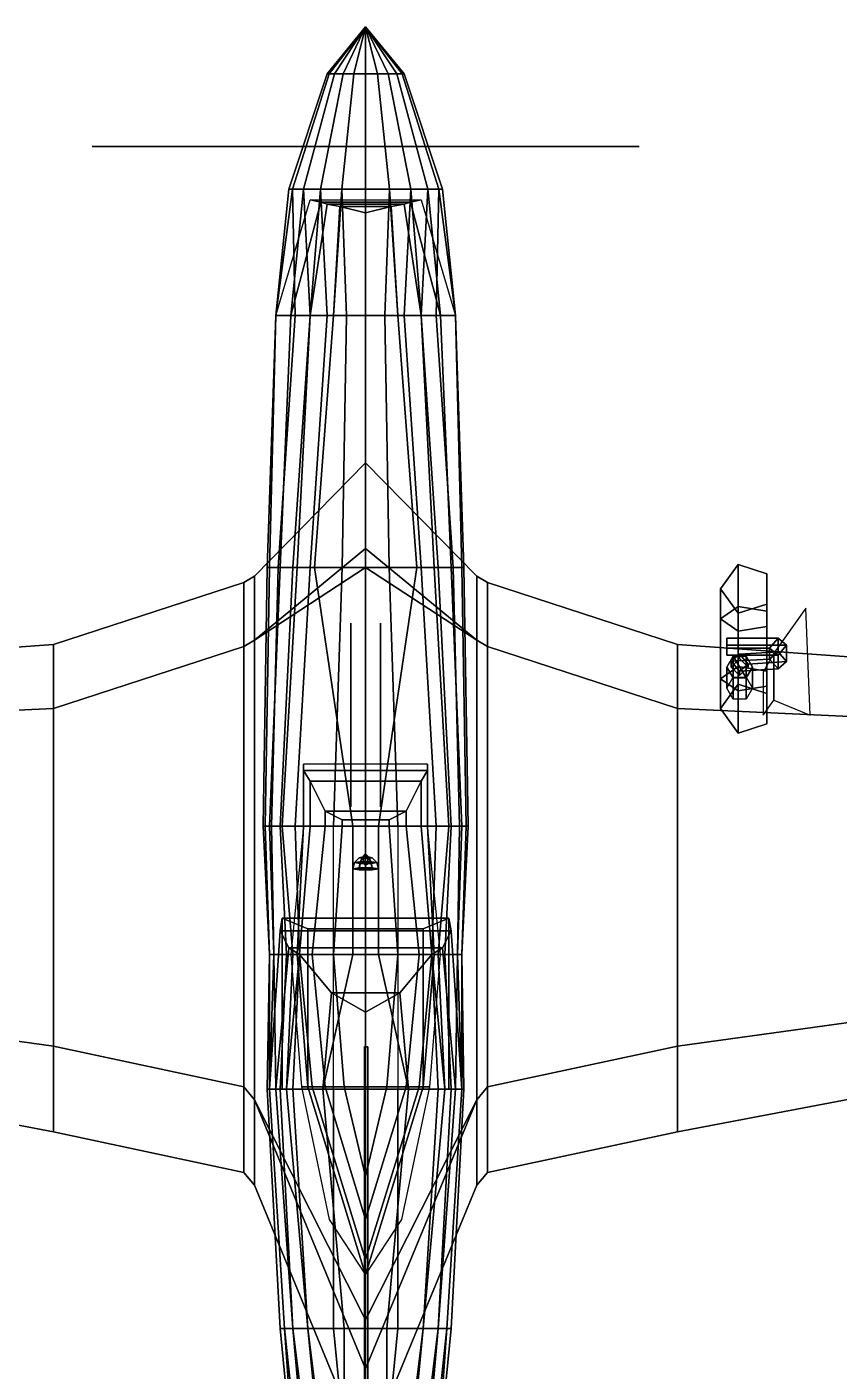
# Model space of a CAD drawing. Header units: millimetres. Extents: x -5.6 to 8, y -4.9 to 4.9.
# Drawn here: x -1.59 to 2.22, y -1.38 to 4.91 of the extents above; entities that cross this region are included whole.
import ezdxf

# ---------------------------------------------------------------- set-up
doc = ezdxf.new("R2010")
doc.units = ezdxf.units.MM
for name, color, linetype in [('doors', 5, 'Continuous'), ('propeller', 1, 'Continuous'), ('shassis', 3, 'Continuous'), ('wheels', 2, 'Continuous'), ('wing1', 1, 'Continuous'), ('wing2', 6, 'Continuous')]:
    doc.layers.add(name, color=color, linetype=linetype)

msp = doc.modelspace()

# ---------------------------------------------------------------- linework, layer by layer
for points in [[(-0.3424, 4.15, 2.1012), (-0.36, 4.15, 1.99), (-0.42, 3.56, 2.01), (-0.33, 3.56, 2.27)], [(-0.36, 4.15, 1.99), (-0.3424, 4.15, 1.8788), (-0.42, 3.56, 1.66), (-0.42, 3.56, 2.01)], [(-0.3424, 4.15, 1.8788), (-0.2912, 4.15, 1.7784), (-0.35, 3.56, 1.51), (-0.42, 3.56, 1.66)], [(-0.26, 4.1, 1.72), (-0.21, 4.09, 1.64), (-0.35, 3.56, 1.51), (-0.42, 3.56, 1.66)], [(-0.2912, 4.15, 1.7784), (-0.2116, 4.15, 1.6988), (-0.26, 3.56, 1.43), (-0.35, 3.56, 1.51)], [(-0.21, 4.09, 1.64), (-0.18, 4.08, 1.56), (-0.26, 3.56, 1.43), (-0.35, 3.56, 1.51)], [(-0.2912, 4.15, 2.2016), (-0.3424, 4.15, 2.1012), (-0.33, 3.56, 2.27), (-0.26, 3.56, 2.37)], [(-0.2116, 4.15, 2.2812), (-0.2912, 4.15, 2.2016), (-0.26, 3.56, 2.37), (-0.18, 3.56, 2.44)], [(-0.2116, 4.15, 1.6988), (-0.1112, 4.15, 1.6476), (-0.15, 3.56, 1.38), (-0.26, 3.56, 1.43)], [(0.26, 4.1, 1.72), (0.21, 4.09, 1.64), (-0.21, 4.09, 1.64), (-0.26, 4.1, 1.72)], [(-0.1112, 4.15, 2.3324), (-0.2116, 4.15, 2.2812), (-0.18, 3.56, 2.44), (-0.09, 3.56, 2.48)], [(0.21, 4.09, 1.64), (0.18, 4.08, 1.56), (-0.18, 4.08, 1.56), (-0.21, 4.09, 1.64)], [(-0.1112, 4.15, 1.6476), (0, 4.15, 1.63), (0, 3.56, 1.35), (-0.15, 3.56, 1.38)], [(0, 4.15, 2.35), (-0.1112, 4.15, 2.3324), (-0.09, 3.56, 2.48), (0, 3.56, 2.49)], [(0.1112, 4.15, 2.3324), (0, 4.15, 2.35), (0, 3.56, 2.49), (0.09, 3.56, 2.48)], [(0, 4.15, 1.63), (0.1112, 4.15, 1.6476), (0.15, 3.56, 1.38), (0, 3.56, 1.35)], [(0.2116, 4.15, 2.2812), (0.1112, 4.15, 2.3324), (0.09, 3.56, 2.48), (0.18, 3.56, 2.44)], [(0.1112, 4.15, 1.6476), (0.2116, 4.15, 1.6988), (0.26, 3.56, 1.43), (0.15, 3.56, 1.38)], [(0.2912, 4.15, 2.2016), (0.2116, 4.15, 2.2812), (0.18, 3.56, 2.44), (0.26, 3.56, 2.37)], [(0.35, 3.56, 1.51), (0.26, 3.56, 1.43), (0.18, 4.08, 1.56), (0.21, 4.09, 1.64)], [(0.42, 3.56, 1.66), (0.35, 3.56, 1.51), (0.21, 4.09, 1.64), (0.26, 4.1, 1.72)], [(0.2116, 4.15, 1.6988), (0.2912, 4.15, 1.7784), (0.35, 3.56, 1.51), (0.26, 3.56, 1.43)], [(0.3424, 4.15, 2.1012), (0.2912, 4.15, 2.2016), (0.26, 3.56, 2.37), (0.33, 3.56, 2.27)], [(0.2912, 4.15, 1.7784), (0.3424, 4.15, 1.8788), (0.42, 3.56, 1.66), (0.35, 3.56, 1.51)], [(0.36, 4.15, 1.99), (0.3424, 4.15, 2.1012), (0.33, 3.56, 2.27), (0.42, 3.56, 2.01)], [(0.3424, 4.15, 1.8788), (0.36, 4.15, 1.99), (0.42, 3.56, 2.01), (0.42, 3.56, 1.66)], [(-0.18, 4.08, 1.56), (-0.12, 4.07, 1.51), (-0.15, 3.56, 1.38), (-0.26, 3.56, 1.43)], [(0.18, 4.08, 1.56), (0.12, 4.07, 1.51), (-0.12, 4.07, 1.51), (-0.18, 4.08, 1.56)], [(0, 3.56, 1.35), (-0.15, 3.56, 1.38), (-0.12, 4.07, 1.51), (0, 4.04, 1.48)], [(0.12, 4.07, 1.51), (0, 4.04, 1.48), (0, 4.04, 1.48), (-0.12, 4.07, 1.51)], [(0, 4.04, 1.48), (0.12, 4.07, 1.51), (0.15, 3.56, 1.38), (0, 3.56, 1.35)], [(0.26, 3.56, 1.43), (0.15, 3.56, 1.38), (0.12, 4.07, 1.51), (0.18, 4.08, 1.56)], [(-0.35, 3.56, 1.51), (-0.4, 2.38, 1.28), (-0.46, 2.38, 1.36), (-0.42, 3.56, 1.66)], [(-0.42, 3.56, 1.66), (-0.46, 2.38, 1.36), (-0.45, 2.38, 1.9), (-0.42, 3.56, 2.01)], [(-0.42, 3.56, 2.01), (-0.45, 2.38, 1.9), (-0.41, 2.38, 2.15), (-0.33, 3.56, 2.27)], [(-0.33, 3.56, 2.27), (-0.41, 2.38, 2.15), (-0.34, 2.38, 2.35), (-0.26, 3.56, 2.37)], [(-0.26, 3.56, 1.43), (-0.32, 2.38, 1.23), (-0.4, 2.38, 1.28), (-0.35, 3.56, 1.51)], [(-0.26, 3.56, 2.37), (-0.34, 2.38, 2.35), (-0.26, 2.38, 2.48), (-0.18, 3.56, 2.44)], [(-0.15, 3.56, 1.38), (-0.24, 2.38, 1.21), (-0.32, 2.38, 1.23), (-0.26, 3.56, 1.43)], [(-0.18, 3.56, 2.44), (-0.26, 2.38, 2.48), (-0.11, 2.38, 2.57), (-0.09, 3.56, 2.48)], [(0, 3.56, 1.35), (0, 2.38, 1.2), (-0.24, 2.38, 1.21), (-0.15, 3.56, 1.38)], [(-0.09, 3.56, 2.48), (-0.11, 2.38, 2.57), (0, 2.38, 2.59), (0, 3.56, 2.49)], [(0, 2.38, 1.2), (0, 3.56, 1.35), (0.15, 3.56, 1.38), (0.24, 2.38, 1.21)], [(0.11, 2.38, 2.57), (0.09, 3.56, 2.48), (0, 3.56, 2.49), (0, 2.38, 2.59)], [(0.26, 2.38, 2.48), (0.18, 3.56, 2.44), (0.09, 3.56, 2.48), (0.11, 2.38, 2.57)], [(0.24, 2.38, 1.21), (0.15, 3.56, 1.38), (0.26, 3.56, 1.43), (0.32, 2.38, 1.23)], [(0.34, 2.38, 2.35), (0.26, 3.56, 2.37), (0.18, 3.56, 2.44), (0.26, 2.38, 2.48)], [(0.32, 2.38, 1.23), (0.26, 3.56, 1.43), (0.35, 3.56, 1.51), (0.4, 2.38, 1.28)], [(0.41, 2.38, 2.15), (0.33, 3.56, 2.27), (0.26, 3.56, 2.37), (0.34, 2.38, 2.35)], [(0.45, 2.38, 1.9), (0.42, 3.56, 2.01), (0.33, 3.56, 2.27), (0.41, 2.38, 2.15)], [(0.4, 2.38, 1.28), (0.35, 3.56, 1.51), (0.42, 3.56, 1.66), (0.46, 2.38, 1.36)], [(0.46, 2.38, 1.36), (0.42, 3.56, 1.66), (0.42, 3.56, 2.01), (0.45, 2.38, 1.9)], [(-0.46, 2.38, 1.36), (-0.48, 1.17, 1.39), (-0.47, 1.17, 1.93), (-0.45, 2.38, 1.9)], [(-0.4, 2.38, 1.28), (-0.45, 1.17, 1.31), (-0.48, 1.17, 1.39), (-0.46, 2.38, 1.36)], [(-0.45, 2.38, 1.9), (-0.47, 1.17, 1.93), (-0.44, 1.17, 2.18), (-0.41, 2.38, 2.15)], [(-0.32, 2.38, 1.23), (-0.39, 1.17, 1.24), (-0.45, 1.17, 1.31), (-0.4, 2.38, 1.28)], [(-0.41, 2.38, 2.15), (-0.44, 1.17, 2.18), (-0.4, 1.17, 2.38), (-0.34, 2.38, 2.35)], [(-0.34, 2.38, 2.35), (-0.4, 1.17, 2.38), (-0.33, 1.17, 2.51), (-0.26, 2.38, 2.48)], [(-0.24, 2.38, 1.21), (-0.06, 1.17, 1.22), (-0.39, 1.17, 1.24), (-0.32, 2.38, 1.23)], [(-0.26, 2.38, 2.48), (-0.33, 1.17, 2.51), (-0.15, 1.17, 2.63), (-0.11, 2.38, 2.57)], [(0, 2.38, 1.2), (0, 1.17, 1.19), (-0.06, 1.17, 1.22), (-0.24, 2.38, 1.21)], [(-0.11, 2.38, 2.57), (-0.15, 1.17, 2.63), (0, 1.17, 2.65), (0, 2.38, 2.59)], [(0, 1.17, 1.19), (0, 2.38, 1.2), (0.24, 2.38, 1.21), (0.06, 1.17, 1.22)], [(0.15, 1.17, 2.63), (0.11, 2.38, 2.57), (0, 2.38, 2.59), (0, 1.17, 2.65)], [(0.06, 1.17, 1.22), (0.24, 2.38, 1.21), (0.32, 2.38, 1.23), (0.39, 1.17, 1.24)], [(0.33, 1.17, 2.51), (0.26, 2.38, 2.48), (0.11, 2.38, 2.57), (0.15, 1.17, 2.63)], [(0.4, 1.17, 2.38), (0.34, 2.38, 2.35), (0.26, 2.38, 2.48), (0.33, 1.17, 2.51)], [(0.39, 1.17, 1.24), (0.32, 2.38, 1.23), (0.4, 2.38, 1.28), (0.45, 1.17, 1.31)], [(0.44, 1.17, 2.18), (0.41, 2.38, 2.15), (0.34, 2.38, 2.35), (0.4, 1.17, 2.38)], [(0.45, 1.17, 1.31), (0.4, 2.38, 1.28), (0.46, 2.38, 1.36), (0.48, 1.17, 1.39)], [(0.47, 1.17, 1.93), (0.45, 2.38, 1.9), (0.41, 2.38, 2.15), (0.44, 1.17, 2.18)], [(0.48, 1.17, 1.39), (0.46, 2.38, 1.36), (0.45, 2.38, 1.9), (0.47, 1.17, 1.93)], [(-0.29, 1.46, 2.49), (-0.29, 1.17, 2.49), (-0.29, 1.17, 2.55), (-0.29, 1.43, 2.55)], [(0.29, 1.43, 2.55), (0.29, 1.46, 2.49), (-0.29, 1.46, 2.49), (-0.29, 1.43, 2.55)], [(0.29, 1.17, 2.49), (0.29, 1.46, 2.49), (0.29, 1.43, 2.55), (0.29, 1.17, 2.55)], [(-0.29, 1.43, 2.55), (-0.29, 1.17, 2.55), (-0.26, 1.17, 2.61), (-0.26, 1.38, 2.61)], [(0.26, 1.38, 2.61), (0.29, 1.43, 2.55), (-0.29, 1.43, 2.55), (-0.26, 1.38, 2.61)], [(0.29, 1.17, 2.55), (0.29, 1.43, 2.55), (0.26, 1.38, 2.61), (0.26, 1.17, 2.61)], [(-0.26, 1.38, 2.61), (-0.26, 1.17, 2.61), (-0.19, 1.17, 2.7), (-0.19, 1.24, 2.7)], [(0.19, 1.24, 2.7), (0.26, 1.38, 2.61), (-0.26, 1.38, 2.61), (-0.19, 1.24, 2.7)], [(0.26, 1.17, 2.61), (0.26, 1.38, 2.61), (0.19, 1.24, 2.7), (0.19, 1.17, 2.7)], [(0.11, 1.2, 2.74), (0.19, 1.24, 2.7), (-0.19, 1.24, 2.7), (-0.11, 1.2, 2.74)], [(-0.19, 1.24, 2.7), (-0.19, 1.17, 2.7), (-0.11, 1.17, 2.76), (-0.11, 1.2, 2.74)], [(0.11, 1.17, 2.76), (0.11, 1.2, 2.74), (-0.11, 1.2, 2.74), (-0.11, 1.17, 2.76)], [(0.19, 1.17, 2.7), (0.19, 1.24, 2.7), (0.11, 1.2, 2.74), (0.11, 1.17, 2.76)], [(-0.48, 1.17, 1.39), (-0.45, 0.57, 1.4), (-0.45, 0.57, 1.94), (-0.47, 1.17, 1.93)], [(-0.45, 1.17, 1.31), (-0.43, 0.57, 1.32), (-0.45, 0.57, 1.4), (-0.48, 1.17, 1.39)], [(-0.47, 1.17, 1.93), (-0.45, 0.57, 1.94), (-0.43, 0.57, 2.19), (-0.44, 1.17, 2.18)], [(-0.39, 1.17, 1.24), (-0.34, 0.57, 1.25), (-0.43, 0.57, 1.32), (-0.45, 1.17, 1.31)], [(-0.44, 1.17, 2.18), (-0.43, 0.57, 2.19), (-0.37, 0.57, 2.39), (-0.4, 1.17, 2.38)], [(-0.4, 1.17, 2.38), (-0.37, 0.57, 2.39), (-0.31, 0.57, 2.52), (-0.33, 1.17, 2.51)], [(-0.06, 1.17, 1.22), (-0.06, 0.57, 1.24), (-0.34, 0.57, 1.25), (-0.39, 1.17, 1.24)], [(-0.29, 1.17, 2.49), (-0.35, 0.57, 2.33), (-0.32, 0.57, 2.61), (-0.29, 1.17, 2.55)], [(-0.33, 1.17, 2.51), (-0.31, 0.57, 2.52), (-0.15, 0.57, 2.64), (-0.15, 1.17, 2.63)], [(-0.29, 1.17, 2.55), (-0.32, 0.57, 2.61), (-0.31, 0.57, 2.73), (-0.26, 1.17, 2.61)], [(-0.26, 1.17, 2.61), (-0.31, 0.57, 2.73), (-0.25, 0.57, 2.86), (-0.19, 1.17, 2.7)], [(-0.19, 1.17, 2.7), (-0.25, 0.57, 2.86), (-0.15, 0.57, 2.96), (-0.11, 1.17, 2.76)], [(-0.11, 1.17, 2.76), (-0.15, 0.57, 2.96), (0, 0.57, 3), (0, 1.17, 2.76)], [(0, 1.17, 1.19), (0, 0.57, 1.2), (-0.06, 0.57, 1.24), (-0.06, 1.17, 1.22)], [(0, 0.57, 1.2), (0, 1.17, 1.19), (0.06, 1.17, 1.22), (0.06, 0.57, 1.24)], [(0.15, 0.57, 2.96), (0.11, 1.17, 2.76), (0, 1.17, 2.76), (0, 0.57, 3)], [(0.06, 0.57, 1.24), (0.06, 1.17, 1.22), (0.39, 1.17, 1.24), (0.34, 0.57, 1.25)], [(0.25, 0.57, 2.86), (0.19, 1.17, 2.7), (0.11, 1.17, 2.76), (0.15, 0.57, 2.96)], [(0.31, 0.57, 2.52), (0.33, 1.17, 2.51), (0.15, 1.17, 2.63), (0.15, 0.57, 2.64)], [(0.31, 0.57, 2.73), (0.26, 1.17, 2.61), (0.19, 1.17, 2.7), (0.25, 0.57, 2.86)], [(0.32, 0.57, 2.61), (0.29, 1.17, 2.55), (0.26, 1.17, 2.61), (0.31, 0.57, 2.73)], [(0.35, 0.57, 2.33), (0.29, 1.17, 2.49), (0.29, 1.17, 2.55), (0.32, 0.57, 2.61)], [(0.37, 0.57, 2.39), (0.4, 1.17, 2.38), (0.33, 1.17, 2.51), (0.31, 0.57, 2.52)], [(0.34, 0.57, 1.25), (0.39, 1.17, 1.24), (0.45, 1.17, 1.31), (0.43, 0.57, 1.32)], [(0.43, 0.57, 2.19), (0.44, 1.17, 2.18), (0.4, 1.17, 2.38), (0.37, 0.57, 2.39)], [(0.43, 0.57, 1.32), (0.45, 1.17, 1.31), (0.48, 1.17, 1.39), (0.45, 0.57, 1.4)], [(0.45, 0.57, 1.94), (0.47, 1.17, 1.93), (0.44, 1.17, 2.18), (0.43, 0.57, 2.19)], [(0.45, 0.57, 1.4), (0.48, 1.17, 1.39), (0.47, 1.17, 1.93), (0.45, 0.57, 1.94)], [(-0.015, 1.024, 2.9886), (-0.026, 1.0038, 2.9678), (-0.052, 0.9999, 3.0126), (-0.03, 1.0218, 3.0145)], [(-0.03, 1.0218, 3.0145), (-0.052, 0.9999, 3.0126), (-0.026, 0.996, 3.0574), (-0.015, 1.0195, 3.0404)], [(0, 1.0298, 3.0152), (-0.03, 1.0218, 3.0145), (-0.015, 1.0195, 3.0404), (0, 1.0298, 3.0152)], [(0, 1.0298, 3.0152), (-0.015, 1.024, 2.9886), (-0.03, 1.0218, 3.0145), (0, 1.0298, 3.0152)], [(0.015, 1.024, 2.9886), (0.026, 1.0038, 2.9678), (-0.026, 1.0038, 2.9678), (-0.015, 1.024, 2.9886)], [(-0.015, 1.0195, 3.0404), (-0.026, 0.996, 3.0574), (0.026, 0.996, 3.0574), (0.015, 1.0195, 3.0404)], [(0, 1.0298, 3.0152), (-0.015, 1.0195, 3.0404), (0.015, 1.0195, 3.0404), (0, 1.0298, 3.0152)], [(0, 1.0298, 3.0152), (0.015, 1.024, 2.9886), (-0.015, 1.024, 2.9886), (0, 1.0298, 3.0152)], [(0, 1.0051, 2.8113), (-0.01, 0.9953, 2.813), (-0.01, 1.03, 3.01), (0, 1.0398, 3.0083)], [(0, 1.0398, 3.0083), (-0.01, 1.03, 3.01), (0, 1.0202, 3.0117), (0.01, 1.03, 3.01)], [(-0.01, 0.9953, 2.813), (0, 0.9854, 2.8148), (0, 1.0202, 3.0117), (-0.01, 1.03, 3.01)], [(0.01, 0.9953, 2.813), (0, 1.0051, 2.8113), (0, 1.0398, 3.0083), (0.01, 1.03, 3.01)], [(0, 0.9854, 2.8148), (0.01, 0.9953, 2.813), (0.01, 1.03, 3.01), (0, 1.0202, 3.0117)], [(0, 1.0298, 3.0152), (0.015, 1.0195, 3.0404), (0.03, 1.0218, 3.0145), (0, 1.0298, 3.0152)], [(0, 1.0298, 3.0152), (0.03, 1.0218, 3.0145), (0.015, 1.024, 2.9886), (0, 1.0298, 3.0152)], [(0.03, 1.0218, 3.0145), (0.052, 0.9999, 3.0126), (0.026, 1.0038, 2.9678), (0.015, 1.024, 2.9886)], [(0.015, 1.0195, 3.0404), (0.026, 0.996, 3.0574), (0.052, 0.9999, 3.0126), (0.03, 1.0218, 3.0145)], [(-0.026, 1.0038, 2.9678), (-0.03, 0.9745, 2.9582), (-0.06, 0.97, 3.01), (-0.052, 0.9999, 3.0126)], [(-0.052, 0.9999, 3.0126), (-0.06, 0.97, 3.01), (-0.03, 0.9655, 3.0618), (-0.026, 0.996, 3.0574)], [(-0.06, 0.97, 3.01), (-0.03, 0.9745, 2.9582), (0.03, 0.9745, 2.9582), (0.06, 0.97, 3.01)], [(-0.03, 0.9655, 3.0618), (-0.06, 0.97, 3.01), (0.06, 0.97, 3.01), (0.03, 0.9655, 3.0618)], [(0.026, 1.0038, 2.9678), (0.03, 0.9745, 2.9582), (-0.03, 0.9745, 2.9582), (-0.026, 1.0038, 2.9678)], [(-0.026, 0.996, 3.0574), (-0.03, 0.9655, 3.0618), (0.03, 0.9655, 3.0618), (0.026, 0.996, 3.0574)], [(0.052, 0.9999, 3.0126), (0.06, 0.97, 3.01), (0.03, 0.9745, 2.9582), (0.026, 1.0038, 2.9678)], [(0.026, 0.996, 3.0574), (0.03, 0.9655, 3.0618), (0.06, 0.97, 3.01), (0.052, 0.9999, 3.0126)], [(-0.39, 0.74, 1.13), (-0.4, 0.68, 1.06), (-0.45, -0.06, 1.11), (-0.39, -0.06, 1.19)], [(0.4, 0.68, 1.06), (-0.4, 0.68, 1.06), (-0.39, 0.74, 1.13), (0.39, 0.74, 1.13)], [(-0.27, 0.69, 1.15), (-0.39, 0.74, 1.13), (-0.39, -0.06, 1.19), (-0.27, -0.06, 1.26)], [(0.39, 0.74, 1.13), (-0.39, 0.74, 1.13), (-0.27, 0.69, 1.15), (0.27, 0.69, 1.15)], [(0.27, -0.06, 1.26), (0.39, -0.06, 1.19), (0.39, 0.74, 1.13), (0.27, 0.69, 1.15)], [(0.39, -0.06, 1.19), (0.45, -0.06, 1.11), (0.4, 0.68, 1.06), (0.39, 0.74, 1.13)], [(-0.4, 0.68, 1.06), (-0.36, 0.6, 0.97), (-0.42, -0.06, 1.03), (-0.45, -0.06, 1.11)], [(0.36, 0.6, 0.97), (-0.36, 0.6, 0.97), (-0.4, 0.68, 1.06), (0.4, 0.68, 1.06)], [(0.27, 0.69, 1.15), (-0.27, 0.69, 1.15), (-0.27, -0.06, 1.26), (0.27, -0.06, 1.26)], [(0.45, -0.06, 1.11), (0.42, -0.06, 1.03), (0.36, 0.6, 0.97), (0.4, 0.68, 1.06)], [(-0.45, 0.57, 1.4), (-0.45, -0.06, 1.11), (-0.46, -0.06, 1.65), (-0.45, 0.57, 1.94)], [(-0.45, 0.57, 1.94), (-0.46, -0.06, 1.65), (-0.45, -0.06, 2.09), (-0.43, 0.57, 2.19)], [(-0.43, 0.57, 1.32), (-0.42, -0.06, 1.03), (-0.45, -0.06, 1.11), (-0.45, 0.57, 1.4)], [(-0.43, 0.57, 2.19), (-0.45, -0.06, 2.09), (-0.4, -0.06, 2.32), (-0.37, 0.57, 2.39)], [(-0.34, 0.57, 1.25), (-0.37, -0.06, 0.96), (-0.42, -0.06, 1.03), (-0.43, 0.57, 1.32)], [(-0.36, 0.6, 0.97), (-0.31, 0.57, 0.94), (-0.37, -0.06, 0.96), (-0.42, -0.06, 1.03)], [(-0.37, 0.57, 2.39), (-0.4, -0.06, 2.32), (-0.34, -0.06, 2.49), (-0.31, 0.57, 2.52)], [(-0.06, 0.57, 1.24), (-0.2, -0.06, 0.91), (-0.37, -0.06, 0.96), (-0.34, 0.57, 1.25)], [(-0.31, 0.57, 0.94), (-0.16, 0.39, 0.91), (-0.2, -0.06, 0.91), (-0.37, -0.06, 0.96)], [(0.31, 0.57, 0.94), (-0.31, 0.57, 0.94), (-0.36, 0.6, 0.97), (0.36, 0.6, 0.97)], [(-0.35, 0.57, 2.33), (-0.3, -0.05, 2.45), (-0.27, -0.05, 2.64), (-0.32, 0.57, 2.61)], [(-0.31, 0.57, 2.52), (-0.34, -0.06, 2.49), (-0.15, -0.06, 2.62), (-0.15, 0.57, 2.64)], [(-0.32, 0.57, 2.61), (-0.27, -0.05, 2.64), (-0.25, -0.05, 2.73), (-0.31, 0.57, 2.73)], [(0.16, 0.39, 0.91), (-0.16, 0.39, 0.91), (-0.31, 0.57, 0.94), (0.31, 0.57, 0.94)], [(-0.31, 0.57, 2.73), (-0.25, -0.05, 2.73), (-0.19, -0.05, 2.84), (-0.25, 0.57, 2.86)], [(-0.25, 0.57, 2.86), (-0.19, -0.05, 2.84), (-0.1, -0.05, 2.91), (-0.15, 0.57, 2.96)], [(0, 0.57, 1.2), (0, -0.06, 0.91), (-0.2, -0.06, 0.91), (-0.06, 0.57, 1.24)], [(-0.15, 0.57, 2.96), (-0.1, -0.05, 2.91), (0, -0.05, 2.93), (0, 0.57, 3)], [(0, -0.06, 0.91), (0, 0.57, 1.2), (0.06, 0.57, 1.24), (0.2, -0.06, 0.91)], [(0.1, -0.05, 2.91), (0.15, 0.57, 2.96), (0, 0.57, 3), (0, -0.05, 2.93)], [(0.2, -0.06, 0.91), (0.06, 0.57, 1.24), (0.34, 0.57, 1.25), (0.37, -0.06, 0.96)], [(0.19, -0.05, 2.84), (0.25, 0.57, 2.86), (0.15, 0.57, 2.96), (0.1, -0.05, 2.91)], [(0.34, -0.06, 2.49), (0.31, 0.57, 2.52), (0.15, 0.57, 2.64), (0.15, -0.06, 2.62)], [(0.37, -0.06, 0.96), (0.2, -0.06, 0.91), (0.16, 0.39, 0.91), (0.31, 0.57, 0.94)], [(0.25, -0.05, 2.73), (0.31, 0.57, 2.73), (0.25, 0.57, 2.86), (0.19, -0.05, 2.84)], [(0.27, -0.05, 2.64), (0.32, 0.57, 2.61), (0.31, 0.57, 2.73), (0.25, -0.05, 2.73)], [(0.3, -0.05, 2.45), (0.35, 0.57, 2.33), (0.32, 0.57, 2.61), (0.27, -0.05, 2.64)], [(0.42, -0.06, 1.03), (0.37, -0.06, 0.96), (0.31, 0.57, 0.94), (0.36, 0.6, 0.97)], [(0.4, -0.06, 2.32), (0.37, 0.57, 2.39), (0.31, 0.57, 2.52), (0.34, -0.06, 2.49)], [(0.37, -0.06, 0.96), (0.34, 0.57, 1.25), (0.43, 0.57, 1.32), (0.42, -0.06, 1.03)], [(0.45, -0.06, 2.09), (0.43, 0.57, 2.19), (0.37, 0.57, 2.39), (0.4, -0.06, 2.32)], [(0.42, -0.06, 1.03), (0.43, 0.57, 1.32), (0.45, 0.57, 1.4), (0.45, -0.06, 1.11)], [(0.46, -0.06, 1.65), (0.45, 0.57, 1.94), (0.43, 0.57, 2.19), (0.45, -0.06, 2.09)], [(0.45, -0.06, 1.11), (0.45, 0.57, 1.4), (0.45, 0.57, 1.94), (0.46, -0.06, 1.65)], [(0, -0.06, 0.89), (-0.2, -0.06, 0.91), (-0.16, 0.39, 0.91), (0, 0.3, 0.9)], [(0, 0.3, 0.9), (0, 0.3, 0.9), (-0.16, 0.39, 0.91), (0.16, 0.39, 0.91)], [(0, 0.3, 0.9), (0.16, 0.39, 0.91), (0.2, -0.06, 0.91), (0, -0.06, 0.89)], [(0.01, 0.138, 2.9215), (-0.005, 0.1395, 2.93), (-0.005, -3.9376, 3.6489), (0.01, -3.9391, 3.6404)], [(-0.005, 0.1395, 2.93), (-0.005, 0.1365, 2.913), (-0.005, -3.9406, 3.6319), (-0.005, -3.9376, 3.6489)], [(-0.005, 0.1365, 2.913), (0.01, 0.138, 2.9215), (0.01, -3.9391, 3.6404), (-0.005, -3.9406, 3.6319)], [(-0.46, -0.06, 1.65), (-0.4, -1.18, 1.88), (-0.38, -1.18, 2.07), (-0.45, -0.06, 2.09)], [(-0.45, -0.06, 1.11), (-0.38, -1.18, 1.41), (-0.4, -1.18, 1.88), (-0.46, -0.06, 1.65)], [(-0.45, -0.06, 2.09), (-0.38, -1.18, 2.07), (-0.34, -1.18, 2.3), (-0.4, -0.06, 2.32)], [(-0.45, -0.06, 1.11), (-0.42, -0.06, 1.03), (-0.34, -1.18, 1.28), (-0.38, -1.18, 1.41)], [(-0.42, -0.06, 1.03), (-0.37, -0.06, 0.96), (-0.27, -1.18, 1.23), (-0.34, -1.18, 1.28)], [(-0.4, -0.06, 2.32), (-0.34, -1.18, 2.3), (-0.27, -1.18, 2.45), (-0.34, -0.06, 2.49)], [(-0.37, -0.06, 0.96), (-0.2, -0.06, 0.91), (-0.1, -1.18, 1.19), (-0.27, -1.18, 1.23)], [(-0.34, -0.06, 2.49), (-0.27, -1.18, 2.45), (-0.15, -1.18, 2.55), (-0.15, -0.06, 2.62)], [(-0.3, -0.05, 2.45), (-0.17, -0.67, 2.49), (0, -0.93, 2.53), (-0.27, -0.05, 2.64)], [(-0.27, -0.05, 2.64), (0, -0.93, 2.53), (0, -0.86, 2.62), (-0.25, -0.05, 2.73)], [(-0.25, -0.05, 2.73), (0, -0.86, 2.62), (0, -0.67, 2.71), (-0.19, -0.05, 2.84)], [(0, -1.18, 1.19), (-0.1, -1.18, 1.19), (-0.2, -0.06, 0.91), (0, -0.06, 0.89)], [(-0.19, -0.05, 2.84), (0, -0.67, 2.71), (0, -0.47, 2.81), (-0.1, -0.05, 2.91)], [(-0.15, -0.06, 2.62), (-0.15, -1.18, 2.55), (0, -1.18, 2.59), (0, -0.06, 2.65)], [(-0.1, -0.05, 2.91), (0, -0.47, 2.81), (0, -0.26, 2.88), (0, -0.05, 2.93)], [(0, -0.86, 2.62), (0.25, -0.05, 2.73), (0.19, -0.05, 2.84), (0, -0.67, 2.71)], [(0, -0.93, 2.53), (0.27, -0.05, 2.64), (0.25, -0.05, 2.73), (0, -0.86, 2.62)], [(0, -0.47, 2.81), (0.1, -0.05, 2.91), (0, -0.05, 2.93), (0, -0.26, 2.88)], [(0, -0.67, 2.71), (0.19, -0.05, 2.84), (0.1, -0.05, 2.91), (0, -0.47, 2.81)], [(0.17, -0.67, 2.49), (0.3, -0.05, 2.45), (0.27, -0.05, 2.64), (0, -0.93, 2.53)], [(0.15, -1.18, 2.55), (0.15, -0.06, 2.62), (0, -0.06, 2.65), (0, -1.18, 2.59)], [(0, -0.06, 0.89), (0.2, -0.06, 0.91), (0.1, -1.18, 1.19), (0, -1.18, 1.19)], [(0.27, -1.18, 1.23), (0.1, -1.18, 1.19), (0.2, -0.06, 0.91), (0.37, -0.06, 0.96)], [(0.27, -1.18, 2.45), (0.34, -0.06, 2.49), (0.15, -0.06, 2.62), (0.15, -1.18, 2.55)], [(0.34, -1.18, 2.3), (0.4, -0.06, 2.32), (0.34, -0.06, 2.49), (0.27, -1.18, 2.45)], [(0.34, -1.18, 1.28), (0.27, -1.18, 1.23), (0.37, -0.06, 0.96), (0.42, -0.06, 1.03)], [(0.38, -1.18, 2.07), (0.45, -0.06, 2.09), (0.4, -0.06, 2.32), (0.34, -1.18, 2.3)], [(0.38, -1.18, 1.41), (0.34, -1.18, 1.28), (0.42, -0.06, 1.03), (0.45, -0.06, 1.11)], [(0.4, -1.18, 1.88), (0.46, -0.06, 1.65), (0.45, -0.06, 2.09), (0.38, -1.18, 2.07)], [(0.38, -1.18, 1.41), (0.45, -0.06, 1.11), (0.46, -0.06, 1.65), (0.4, -1.18, 1.88)], [(-0.38, -1.18, 1.41), (-0.3, -2.31, 1.68), (-0.29, -2.31, 1.91), (-0.4, -1.18, 1.88)], [(-0.4, -1.18, 1.88), (-0.29, -2.31, 1.91), (-0.26, -2.31, 2.09), (-0.38, -1.18, 2.07)], [(-0.34, -1.18, 1.28), (-0.24, -2.31, 1.61), (-0.3, -2.31, 1.68), (-0.38, -1.18, 1.41)], [(-0.38, -1.18, 2.07), (-0.26, -2.31, 2.09), (-0.2, -2.31, 2.26), (-0.34, -1.18, 2.3)], [(-0.27, -1.18, 1.23), (-0.16, -2.31, 1.58), (-0.24, -2.31, 1.61), (-0.34, -1.18, 1.28)], [(-0.34, -1.18, 2.3), (-0.2, -2.31, 2.26), (-0.13, -2.31, 2.38), (-0.27, -1.18, 2.45)], [(-0.1, -1.18, 1.19), (-0.1, -2.31, 1.57), (-0.16, -2.31, 1.58), (-0.27, -1.18, 1.23)], [(-0.27, -1.18, 2.45), (-0.13, -2.31, 2.38), (-0.04, -2.31, 2.47), (-0.15, -1.18, 2.55)], [(-0.15, -1.18, 2.55), (-0.04, -2.31, 2.47), (0, -2.31, 2.48), (0, -1.18, 2.59)], [(0, -1.18, 1.19), (0, -2.31, 1.56), (-0.1, -2.31, 1.57), (-0.1, -1.18, 1.19)], [(0, -2.31, 1.56), (0, -1.18, 1.19), (0.1, -1.18, 1.19), (0.1, -2.31, 1.57)], [(0.04, -2.31, 2.47), (0.15, -1.18, 2.55), (0, -1.18, 2.59), (0, -2.31, 2.48)], [(0.13, -2.31, 2.38), (0.27, -1.18, 2.45), (0.15, -1.18, 2.55), (0.04, -2.31, 2.47)], [(0.1, -2.31, 1.57), (0.1, -1.18, 1.19), (0.27, -1.18, 1.23), (0.16, -2.31, 1.58)], [(0.2, -2.31, 2.26), (0.34, -1.18, 2.3), (0.27, -1.18, 2.45), (0.13, -2.31, 2.38)], [(0.16, -2.31, 1.58), (0.27, -1.18, 1.23), (0.34, -1.18, 1.28), (0.24, -2.31, 1.61)], [(0.26, -2.31, 2.09), (0.38, -1.18, 2.07), (0.34, -1.18, 2.3), (0.2, -2.31, 2.26)], [(0.24, -2.31, 1.61), (0.34, -1.18, 1.28), (0.38, -1.18, 1.41), (0.3, -2.31, 1.68)], [(0.29, -2.31, 1.91), (0.4, -1.18, 1.88), (0.38, -1.18, 2.07), (0.26, -2.31, 2.09)], [(0.3, -2.31, 1.68), (0.38, -1.18, 1.41), (0.4, -1.18, 1.88), (0.29, -2.31, 1.91)]]:
    msp.add_3dface(points)
at = {"layer": 'doors'}
for points in [[(-0.07, 2.1, 0.44), (-0.07, 2.12, 0.81), (-0.07, 1.26, 0.7), (-0.07, 1.43, 0.41)], [(-0.07, 2.12, 0.81), (-0.07, 1.89, 1.38), (-0.07, 1.28, 1.26), (-0.07, 1.26, 0.7)], [(0.07, 2.12, 0.81), (0.07, 1.89, 1.38), (0.07, 1.28, 1.26), (0.07, 1.26, 0.7)], [(0.07, 2.1, 0.44), (0.07, 2.12, 0.81), (0.07, 1.26, 0.7), (0.07, 1.43, 0.41)]]:
    msp.add_3dface(points, dxfattribs=at)
at = {"layer": 'propeller'}
for points in [[(-0.1712, 4.69, 1.9344), (-0.18, 4.69, 1.99), (0, 4.91, 1.99)], [(-0.18, 4.69, 1.99), (-0.1712, 4.69, 2.0456), (0, 4.91, 1.99)], [(-0.1456, 4.69, 1.8842), (-0.1712, 4.69, 1.9344), (0, 4.91, 1.99)], [(-0.1712, 4.69, 2.0456), (-0.1456, 4.69, 2.0958), (0, 4.91, 1.99)], [(-0.1058, 4.69, 1.8444), (-0.1456, 4.69, 1.8842), (0, 4.91, 1.99)], [(-0.1456, 4.69, 2.0958), (-0.1058, 4.69, 2.1356), (0, 4.91, 1.99)], [(-0.0556, 4.69, 1.8188), (-0.1058, 4.69, 1.8444), (0, 4.91, 1.99)], [(-0.1058, 4.69, 2.1356), (-0.0556, 4.69, 2.1612), (0, 4.91, 1.99)], [(0, 4.69, 1.81), (-0.0556, 4.69, 1.8188), (0, 4.91, 1.99)], [(-0.0556, 4.69, 2.1612), (0, 4.69, 2.17), (0, 4.91, 1.99)], [(0.18, 4.69, 1.99), (0.1712, 4.69, 1.9344), (0, 4.91, 1.99)], [(0.1712, 4.69, 1.9344), (0.1456, 4.69, 1.8842), (0, 4.91, 1.99)], [(0.1456, 4.69, 1.8842), (0.1058, 4.69, 1.8444), (0, 4.91, 1.99)], [(0.1058, 4.69, 1.8444), (0.0556, 4.69, 1.8188), (0, 4.91, 1.99)], [(0.0556, 4.69, 1.8188), (0, 4.69, 1.81), (0, 4.91, 1.99)], [(0, 4.69, 2.17), (0.0556, 4.69, 2.1612), (0, 4.91, 1.99)], [(0.0556, 4.69, 2.1612), (0.1058, 4.69, 2.1356), (0, 4.91, 1.99)], [(0.1058, 4.69, 2.1356), (0.1456, 4.69, 2.0958), (0, 4.91, 1.99)], [(0.1456, 4.69, 2.0958), (0.1712, 4.69, 2.0456), (0, 4.91, 1.99)], [(0.1712, 4.69, 2.0456), (0.18, 4.69, 1.99), (0, 4.91, 1.99)], [(-0.3424, 4.15, 1.8788), (-0.36, 4.15, 1.99), (-0.18, 4.69, 1.99), (-0.1712, 4.69, 1.9344)], [(-0.36, 4.15, 1.99), (-0.3424, 4.15, 2.1012), (-0.1712, 4.69, 2.0456), (-0.18, 4.69, 1.99)], [(-0.2912, 4.15, 1.7784), (-0.3424, 4.15, 1.8788), (-0.1712, 4.69, 1.9344), (-0.1456, 4.69, 1.8842)], [(-0.3424, 4.15, 2.1012), (-0.2912, 4.15, 2.2016), (-0.1456, 4.69, 2.0958), (-0.1712, 4.69, 2.0456)], [(-0.2116, 4.15, 1.6988), (-0.2912, 4.15, 1.7784), (-0.1456, 4.69, 1.8842), (-0.1058, 4.69, 1.8444)], [(-0.2912, 4.15, 2.2016), (-0.2116, 4.15, 2.2812), (-0.1058, 4.69, 2.1356), (-0.1456, 4.69, 2.0958)], [(-0.1112, 4.15, 1.6476), (-0.2116, 4.15, 1.6988), (-0.1058, 4.69, 1.8444), (-0.0556, 4.69, 1.8188)], [(-0.2116, 4.15, 2.2812), (-0.1112, 4.15, 2.3324), (-0.0556, 4.69, 2.1612), (-0.1058, 4.69, 2.1356)], [(0, 4.15, 1.63), (-0.1112, 4.15, 1.6476), (-0.0556, 4.69, 1.8188), (0, 4.69, 1.81)], [(-0.1112, 4.15, 2.3324), (0, 4.15, 2.35), (0, 4.69, 2.17), (-0.0556, 4.69, 2.1612)], [(0.1112, 4.15, 1.6476), (0, 4.15, 1.63), (0, 4.69, 1.81), (0.0556, 4.69, 1.8188)], [(0, 4.15, 2.35), (0.1112, 4.15, 2.3324), (0.0556, 4.69, 2.1612), (0, 4.69, 2.17)], [(0.2116, 4.15, 1.6988), (0.1112, 4.15, 1.6476), (0.0556, 4.69, 1.8188), (0.1058, 4.69, 1.8444)], [(0.1112, 4.15, 2.3324), (0.2116, 4.15, 2.2812), (0.1058, 4.69, 2.1356), (0.0556, 4.69, 2.1612)], [(0.2912, 4.15, 1.7784), (0.2116, 4.15, 1.6988), (0.1058, 4.69, 1.8444), (0.1456, 4.69, 1.8842)], [(0.2116, 4.15, 2.2812), (0.2912, 4.15, 2.2016), (0.1456, 4.69, 2.0958), (0.1058, 4.69, 2.1356)], [(0.3424, 4.15, 1.8788), (0.2912, 4.15, 1.7784), (0.1456, 4.69, 1.8842), (0.1712, 4.69, 1.9344)], [(0.2912, 4.15, 2.2016), (0.3424, 4.15, 2.1012), (0.1712, 4.69, 2.0456), (0.1456, 4.69, 2.0958)], [(0.36, 4.15, 1.99), (0.3424, 4.15, 1.8788), (0.1712, 4.69, 1.9344), (0.18, 4.69, 1.99)], [(0.3424, 4.15, 2.1012), (0.36, 4.15, 1.99), (0.18, 4.69, 1.99), (0.1712, 4.69, 2.0456)], [(-1.13, 4.35, 3.19), (-1.28, 4.35, 3.06), (-1.27, 4.35, 3.02), (-1.09, 4.35, 3.17)], [(-1.22, 4.35, 3.17), (-1.26, 4.35, 3.13), (-1.28, 4.35, 3.06), (-1.13, 4.35, 3.19)], [(-1.09, 4.35, 3.17), (-1.27, 4.35, 3.02), (-1.22, 4.35, 2.95), (-0.9, 4.35, 3.02)], [(-0.9, 4.35, 3.02), (-1.22, 4.35, 2.95), (-1.07, 4.35, 2.8), (-0.68, 4.35, 2.82)], [(-1.18, 4.35, 0.77), (-1.14, 4.35, 0.73), (-1.07, 4.35, 0.71), (-1.2, 4.35, 0.86)], [(-1.2, 4.35, 0.86), (-1.07, 4.35, 0.71), (-1.03, 4.35, 0.72), (-1.18, 4.35, 0.9)], [(-1.18, 4.35, 0.9), (-1.03, 4.35, 0.72), (-0.96, 4.35, 0.77), (-1.03, 4.35, 1.09)], [(-0.68, 4.35, 2.82), (-1.07, 4.35, 2.8), (-0.61, 4.35, 2.39), (-0.47, 4.35, 2.54)], [(-1.03, 4.35, 1.09), (-0.96, 4.35, 0.77), (-0.81, 4.35, 0.92), (-0.83, 4.35, 1.31)], [(-0.83, 4.35, 1.31), (-0.81, 4.35, 0.92), (-0.4, 4.35, 1.38), (-0.55, 4.35, 1.52)], [(-0.47, 4.35, 2.54), (-0.61, 4.35, 2.39), (-0.1, 4.35, 1.93), (0, 4.35, 2.13)], [(-0.55, 4.35, 1.52), (-0.4, 4.35, 1.38), (0.06, 4.35, 1.89), (-0.14, 4.35, 1.99)], [(0.55, 4.35, 2.46), (0.4, 4.35, 2.6), (-0.06, 4.35, 2.09), (0.14, 4.35, 1.99)], [(0.47, 4.35, 1.44), (0.61, 4.35, 1.59), (0.1, 4.35, 2.05), (0, 4.35, 1.85)], [(0.83, 4.35, 2.67), (0.81, 4.35, 3.06), (0.4, 4.35, 2.6), (0.55, 4.35, 2.46)], [(0.68, 4.35, 1.16), (1.07, 4.35, 1.18), (0.61, 4.35, 1.59), (0.47, 4.35, 1.44)], [(0.9, 4.35, 0.96), (1.22, 4.35, 1.03), (1.07, 4.35, 1.18), (0.68, 4.35, 1.16)], [(1.03, 4.35, 2.89), (0.96, 4.35, 3.21), (0.81, 4.35, 3.06), (0.83, 4.35, 2.67)], [(1.09, 4.35, 0.81), (1.27, 4.35, 0.96), (1.22, 4.35, 1.03), (0.9, 4.35, 0.96)], [(1.18, 4.35, 3.08), (1.03, 4.35, 3.26), (0.96, 4.35, 3.21), (1.03, 4.35, 2.89)], [(1.2, 4.35, 3.12), (1.07, 4.35, 3.27), (1.03, 4.35, 3.26), (1.18, 4.35, 3.08)], [(1.18, 4.35, 3.21), (1.14, 4.35, 3.25), (1.07, 4.35, 3.27), (1.2, 4.35, 3.12)], [(1.13, 4.35, 0.79), (1.28, 4.35, 0.92), (1.27, 4.35, 0.96), (1.09, 4.35, 0.81)], [(1.22, 4.35, 0.81), (1.26, 4.35, 0.85), (1.28, 4.35, 0.92), (1.13, 4.35, 0.79)]]:
    msp.add_3dface(points, dxfattribs=at)
at = {"layer": 'shassis'}
for points in [[(2.06, 2.19, 0.44), (1.91, 1.98, 1.16), (1.91, 1.76, 1.16), (2.08, 1.69, 0.33)], [(1.89, 2.0031, 0.3894), (1.93, 2.0494, 0.3569), (1.69, 2.0494, 0.3569), (1.69, 2.0031, 0.3894)], [(1.93, 2.0494, 0.3569), (1.97, 2.0169, 0.3106), (1.69, 2.0169, 0.3106), (1.69, 2.0494, 0.3569)], [(1.69, 1.9706, 0.3431), (1.69, 2.0031, 0.3894), (1.69, 2.0494, 0.3569), (1.69, 2.0169, 0.3106)], [(1.97, 2.0169, 0.3106), (1.93, 1.9706, 0.3431), (1.69, 1.9706, 0.3431), (1.69, 2.0169, 0.3106)], [(1.93, 2.0494, 0.3569), (1.89, 2.0031, 0.3894), (1.89, 1.951, 0.6848), (1.93, 1.9851, 0.7213)], [(1.97, 2.0169, 0.3106), (1.93, 2.0494, 0.3569), (1.93, 1.9851, 0.7213), (1.97, 1.9405, 0.7439)], [(1.93, 1.9706, 0.3431), (1.97, 2.0169, 0.3106), (1.97, 1.9405, 0.7439), (1.93, 1.9064, 0.7074)], [(1.93, 1.9706, 0.3431), (1.89, 2.0031, 0.3894), (1.69, 2.0031, 0.3894), (1.69, 1.9706, 0.3431)], [(1.72, 1.9657, 0.9007), (1.69, 1.9145, 0.8916), (1.69, 1.8155, 1.453), (1.72, 1.8667, 1.462)], [(1.72, 1.9657, 0.9007), (1.78, 1.8633, 0.8826), (1.72, 1.8633, 0.8826), (1.69, 1.9145, 0.8916)], [(1.93, 1.9851, 0.7213), (1.89, 1.951, 0.6848), (1.71, 1.9423, 0.7341), (1.75, 1.9747, 0.7804)], [(1.75, 1.9747, 0.7804), (1.71, 1.9423, 0.7341), (1.71, 1.9145, 0.8916), (1.75, 1.9539, 0.8986)], [(1.89, 1.951, 0.6848), (1.93, 1.9064, 0.7074), (1.75, 1.8959, 0.7665), (1.71, 1.9423, 0.7341)], [(1.78, 1.9657, 0.9007), (1.72, 1.9657, 0.9007), (1.72, 1.8667, 1.462), (1.78, 1.8667, 1.462)], [(1.78, 1.9657, 0.9007), (1.81, 1.9145, 0.8916), (1.78, 1.8633, 0.8826), (1.72, 1.9657, 0.9007)], [(1.97, 1.9405, 0.7439), (1.93, 1.9851, 0.7213), (1.75, 1.9747, 0.7804), (1.79, 1.9284, 0.8129)], [(1.79, 1.9284, 0.8129), (1.75, 1.9747, 0.7804), (1.75, 1.9539, 0.8986), (1.79, 1.9145, 0.8916)], [(1.81, 1.9145, 0.8916), (1.78, 1.9657, 0.9007), (1.78, 1.8667, 1.462), (1.81, 1.8155, 1.453)], [(1.91, 1.98, 1.16), (1.86, 1.89, 1.46), (1.86, 1.69, 1.43), (1.91, 1.76, 1.16)], [(1.89, 2.0031, 0.3894), (1.93, 1.9706, 0.3431), (1.93, 1.9064, 0.7074), (1.89, 1.951, 0.6848)], [(1.69, 1.9145, 0.8916), (1.72, 1.8633, 0.8826), (1.72, 1.7643, 1.444), (1.69, 1.8155, 1.453)], [(1.71, 1.9423, 0.7341), (1.75, 1.8959, 0.7665), (1.75, 1.8751, 0.8847), (1.71, 1.9145, 0.8916)], [(1.93, 1.9064, 0.7074), (1.97, 1.9405, 0.7439), (1.79, 1.9284, 0.8129), (1.75, 1.8959, 0.7665)], [(1.75, 1.8959, 0.7665), (1.79, 1.9284, 0.8129), (1.79, 1.9145, 0.8916), (1.75, 1.8751, 0.8847)], [(1.78, 1.8633, 0.8826), (1.81, 1.9145, 0.8916), (1.81, 1.8155, 1.453), (1.78, 1.7643, 1.444)], [(1.72, 1.8633, 0.8826), (1.78, 1.8633, 0.8826), (1.78, 1.7643, 1.444), (1.72, 1.7643, 1.444)]]:
    msp.add_3dface(points, dxfattribs=at)
at = {"layer": 'wheels'}
for points in [[(1.7429, 2.1971, 0.0087), (1.66, 2.14, 0.1075), (1.66, 2.28, 0.35), (1.7429, 2.3941, 0.35)], [(1.7429, 2.3941, 0.35), (1.66, 2.28, 0.35), (1.66, 2.14, 0.5925), (1.7429, 2.1971, 0.6913)], [(1.8771, 2.1753, 0.0464), (1.7429, 2.1971, 0.0087), (1.7429, 2.3941, 0.35), (1.8771, 2.3505, 0.35)], [(1.8771, 2.3505, 0.35), (1.7429, 2.3941, 0.35), (1.7429, 2.1971, 0.6913), (1.8771, 2.1753, 0.6536)], [(1.8771, 2.1047, 0.1686), (1.8771, 2.1753, 0.0464), (1.8771, 2.3505, 0.35), (1.8771, 2.2095, 0.35)], [(1.8771, 2.2095, 0.35), (1.8771, 2.3505, 0.35), (1.8771, 2.1753, 0.6536), (1.8771, 2.1047, 0.5314)], [(1.66, 2.14, 0.1075), (1.7429, 2.0829, 0.2063), (1.7429, 2.1659, 0.35), (1.66, 2.28, 0.35)], [(1.66, 2.28, 0.35), (1.7429, 2.1659, 0.35), (1.7429, 2.0829, 0.4937), (1.66, 2.14, 0.5925)], [(1.7429, 2.0829, 0.2063), (1.8771, 2.1047, 0.1686), (1.8771, 2.2095, 0.35), (1.7429, 2.1659, 0.35)], [(1.7429, 2.1659, 0.35), (1.8771, 2.2095, 0.35), (1.8771, 2.1047, 0.5314), (1.7429, 2.0829, 0.4937)], [(1.7429, 1.8029, 0.0087), (1.66, 1.86, 0.1075), (1.66, 2.14, 0.1075), (1.7429, 2.1971, 0.0087)], [(1.7429, 2.1971, 0.6913), (1.66, 2.14, 0.5925), (1.66, 1.86, 0.5925), (1.7429, 1.8029, 0.6913)], [(1.66, 1.86, 0.1075), (1.7429, 1.9171, 0.2063), (1.7429, 2.0829, 0.2063), (1.66, 2.14, 0.1075)], [(1.66, 2.14, 0.5925), (1.7429, 2.0829, 0.4937), (1.7429, 1.9171, 0.4937), (1.66, 1.86, 0.5925)], [(1.8771, 1.8247, 0.0464), (1.7429, 1.8029, 0.0087), (1.7429, 2.1971, 0.0087), (1.8771, 2.1753, 0.0464)], [(1.8771, 2.1753, 0.6536), (1.7429, 2.1971, 0.6913), (1.7429, 1.8029, 0.6913), (1.8771, 1.8247, 0.6536)], [(1.8771, 1.8953, 0.1686), (1.8771, 1.8247, 0.0464), (1.8771, 2.1753, 0.0464), (1.8771, 2.1047, 0.1686)], [(1.8771, 2.1047, 0.5314), (1.8771, 2.1753, 0.6536), (1.8771, 1.8247, 0.6536), (1.8771, 1.8953, 0.5314)], [(1.7429, 1.9171, 0.2063), (1.8771, 1.8953, 0.1686), (1.8771, 2.1047, 0.1686), (1.7429, 2.0829, 0.2063)], [(1.7429, 2.0829, 0.4937), (1.8771, 2.1047, 0.5314), (1.8771, 1.8953, 0.5314), (1.7429, 1.9171, 0.4937)], [(1.66, 1.72, 0.35), (1.7429, 1.8341, 0.35), (1.7429, 1.9171, 0.2063), (1.66, 1.86, 0.1075)], [(1.66, 1.86, 0.5925), (1.7429, 1.9171, 0.4937), (1.7429, 1.8341, 0.35), (1.66, 1.72, 0.35)], [(1.7429, 1.8341, 0.35), (1.8771, 1.7905, 0.35), (1.8771, 1.8953, 0.1686), (1.7429, 1.9171, 0.2063)], [(1.7429, 1.9171, 0.4937), (1.8771, 1.8953, 0.5314), (1.8771, 1.7905, 0.35), (1.7429, 1.8341, 0.35)], [(1.8771, 1.7905, 0.35), (1.8771, 1.6495, 0.35), (1.8771, 1.8247, 0.0464), (1.8771, 1.8953, 0.1686)], [(1.8771, 1.8953, 0.5314), (1.8771, 1.8247, 0.6536), (1.8771, 1.6495, 0.35), (1.8771, 1.7905, 0.35)], [(1.7429, 1.6059, 0.35), (1.66, 1.72, 0.35), (1.66, 1.86, 0.1075), (1.7429, 1.8029, 0.0087)], [(1.7429, 1.8029, 0.6913), (1.66, 1.86, 0.5925), (1.66, 1.72, 0.35), (1.7429, 1.6059, 0.35)], [(1.8771, 1.6495, 0.35), (1.7429, 1.6059, 0.35), (1.7429, 1.8029, 0.0087), (1.8771, 1.8247, 0.0464)], [(1.8771, 1.8247, 0.6536), (1.7429, 1.8029, 0.6913), (1.7429, 1.6059, 0.35), (1.8771, 1.6495, 0.35)]]:
    msp.add_3dface(points, dxfattribs=at)
at = {"layer": 'wing1'}
for points in [[(-0.52, 2.04, 1.64), (0, 2.47, 2.15), (0, 2.87, 1.43), (-0.52, 2.34, 1.43)], [(-0.52, 2.34, 1.43), (0, 2.87, 1.43), (0, 2.38, 1.2), (-0.52, 2.04, 1.18)], [(-0.52, -0.11, 1.64), (0, -1.37, 2.15), (0, 2.47, 2.15), (-0.52, 2.04, 1.64)], [(-0.57, 2.01, 1.61), (-0.52, 2.04, 1.64), (-0.52, 2.34, 1.43), (-0.57, 2.31, 1.43)], [(-0.57, 2.31, 1.43), (-0.52, 2.34, 1.43), (-0.52, 2.04, 1.18), (-0.57, 2.01, 1.19)], [(0, 2.38, 1.2), (0, -1.14, 1.2), (-0.52, -0.11, 1.18), (-0.52, 2.04, 1.18)], [(-1.46, 1.72, 1.67), (-0.57, 2.01, 1.61), (-0.57, 2.31, 1.43), (-1.46, 2.02, 1.5)], [(-1.46, 2.02, 1.5), (-0.57, 2.31, 1.43), (-0.57, 2.01, 1.19), (-1.46, 1.72, 1.3)], [(-5.36, 1.54, 1.89), (-1.46, 1.72, 1.67), (-1.46, 2.02, 1.5), (-5.36, 1.74, 1.82)], [(-5.36, 1.74, 1.82), (-1.46, 2.02, 1.5), (-1.46, 1.72, 1.3), (-5.36, 1.54, 1.75)], [(-0.57, -0.05, 1.61), (-0.52, -0.11, 1.64), (-0.52, 2.04, 1.64), (-0.57, 2.01, 1.61)], [(-0.52, 2.04, 1.18), (-0.52, -0.11, 1.18), (-0.57, -0.05, 1.19), (-0.57, 2.01, 1.19)], [(-1.46, 0.14, 1.67), (-0.57, -0.05, 1.61), (-0.57, 2.01, 1.61), (-1.46, 1.72, 1.67)], [(-0.57, 2.01, 1.19), (-0.57, -0.05, 1.19), (-1.46, 0.14, 1.3), (-1.46, 1.72, 1.3)], [(-5.36, 0.68, 1.89), (-1.46, 0.14, 1.67), (-1.46, 1.72, 1.67), (-5.36, 1.54, 1.89)], [(-1.46, 1.72, 1.3), (-1.46, 0.14, 1.3), (-5.36, 0.68, 1.75), (-5.36, 1.54, 1.75)], [(-5.36, 0.48, 1.82), (-1.46, -0.26, 1.5), (-1.46, 0.14, 1.67), (-5.36, 0.68, 1.89)], [(-5.36, 0.68, 1.75), (-1.46, 0.14, 1.3), (-1.46, -0.26, 1.5), (-5.36, 0.48, 1.82)], [(-1.46, -0.26, 1.5), (-0.57, -0.45, 1.43), (-0.57, -0.05, 1.61), (-1.46, 0.14, 1.67)], [(-1.46, 0.14, 1.3), (-0.57, -0.05, 1.19), (-0.57, -0.45, 1.43), (-1.46, -0.26, 1.5)], [(-0.57, -0.45, 1.43), (-0.52, -0.51, 1.43), (-0.52, -0.11, 1.64), (-0.57, -0.05, 1.61)], [(-0.57, -0.05, 1.19), (-0.52, -0.11, 1.18), (-0.52, -0.51, 1.43), (-0.57, -0.45, 1.43)], [(-0.52, -0.51, 1.43), (0, -1.77, 1.43), (0, -1.37, 2.15), (-0.52, -0.11, 1.64)], [(-0.52, -0.11, 1.18), (0, -1.14, 1.2), (0, -1.77, 1.43), (-0.52, -0.51, 1.43)]]:
    msp.add_3dface(points, dxfattribs=at)
at = {"layer": 'wing2'}
for points in [[(0.52, 2.04, 1.64), (0, 2.47, 2.15), (0, 2.87, 1.43), (0.52, 2.34, 1.43)], [(0.52, 2.34, 1.43), (0, 2.87, 1.43), (0, 2.38, 1.2), (0.52, 2.04, 1.18)], [(0.52, -0.11, 1.64), (0, -1.37, 2.15), (0, 2.47, 2.15), (0.52, 2.04, 1.64)], [(0, 2.38, 1.2), (0, -1.14, 1.2), (0.52, -0.11, 1.18), (0.52, 2.04, 1.18)], [(0.57, 2.31, 1.43), (0.52, 2.34, 1.43), (0.52, 2.04, 1.18), (0.57, 2.01, 1.19)], [(0.57, 2.01, 1.61), (0.52, 2.04, 1.64), (0.52, 2.34, 1.43), (0.57, 2.31, 1.43)], [(1.46, 2.02, 1.5), (0.57, 2.31, 1.43), (0.57, 2.01, 1.19), (1.46, 1.72, 1.3)], [(1.46, 1.72, 1.67), (0.57, 2.01, 1.61), (0.57, 2.31, 1.43), (1.46, 2.02, 1.5)], [(0.52, 2.04, 1.18), (0.52, -0.11, 1.18), (0.57, -0.05, 1.19), (0.57, 2.01, 1.19)], [(0.57, -0.05, 1.61), (0.52, -0.11, 1.64), (0.52, 2.04, 1.64), (0.57, 2.01, 1.61)], [(5.36, 1.54, 1.89), (1.46, 1.72, 1.67), (1.46, 2.02, 1.5), (5.36, 1.74, 1.82)], [(5.36, 1.74, 1.82), (1.46, 2.02, 1.5), (1.46, 1.72, 1.3), (5.36, 1.54, 1.75)], [(0.57, 2.01, 1.19), (0.57, -0.05, 1.19), (1.46, 0.14, 1.3), (1.46, 1.72, 1.3)], [(1.46, 0.14, 1.67), (0.57, -0.05, 1.61), (0.57, 2.01, 1.61), (1.46, 1.72, 1.67)], [(5.36, 0.68, 1.89), (1.46, 0.14, 1.67), (1.46, 1.72, 1.67), (5.36, 1.54, 1.89)], [(1.46, 1.72, 1.3), (1.46, 0.14, 1.3), (5.36, 0.68, 1.75), (5.36, 1.54, 1.75)], [(5.36, 0.48, 1.82), (1.46, -0.26, 1.5), (1.46, 0.14, 1.67), (5.36, 0.68, 1.89)], [(5.36, 0.68, 1.75), (1.46, 0.14, 1.3), (1.46, -0.26, 1.5), (5.36, 0.48, 1.82)], [(1.46, 0.14, 1.3), (0.57, -0.05, 1.19), (0.57, -0.45, 1.43), (1.46, -0.26, 1.5)], [(1.46, -0.26, 1.5), (0.57, -0.45, 1.43), (0.57, -0.05, 1.61), (1.46, 0.14, 1.67)], [(0.57, -0.05, 1.19), (0.52, -0.11, 1.18), (0.52, -0.51, 1.43), (0.57, -0.45, 1.43)], [(0.57, -0.45, 1.43), (0.52, -0.51, 1.43), (0.52, -0.11, 1.64), (0.57, -0.05, 1.61)], [(0.52, -0.51, 1.43), (0, -1.77, 1.43), (0, -1.37, 2.15), (0.52, -0.11, 1.64)], [(0.52, -0.11, 1.18), (0, -1.14, 1.2), (0, -1.77, 1.43), (0.52, -0.51, 1.43)]]:
    msp.add_3dface(points, dxfattribs=at)

doc.saveas('drawing.dxf')
